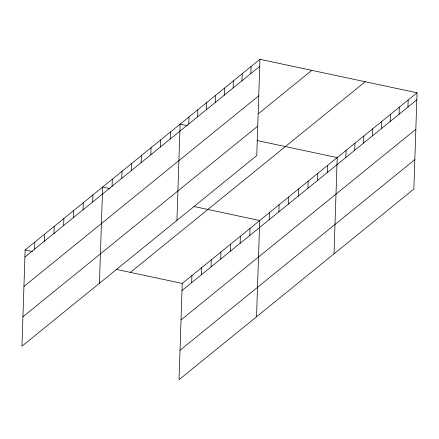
<?xml version="1.0" encoding="UTF-8"?>
<svg xmlns="http://www.w3.org/2000/svg" width="439" height="439" viewBox="0 0 439 439"><rect width="100%" height="100%" fill="white"/><g stroke="black" fill="none" stroke-linecap="round" stroke-linejoin="round"><path stroke-width="0.66" d="M259.959 59.309L25.144 249.95L21.95 346.212L256.766 155.565L259.959 59.309L417.05 92.788L413.856 189.05L179.041 379.691L182.234 283.435L417.05 92.788M34.593 249.149L34.829 242.087M44.279 241.285L44.515 234.223M53.97 233.422L54.2 226.359M63.655 225.558L63.885 218.496M73.34 217.695L73.576 210.632M83.026 209.831L83.262 202.769M92.711 201.967L92.947 194.905M99.439 283.298L102.633 187.036L109.942 188.594M112.082 186.235L112.318 179.172M121.773 178.371L122.004 171.309M131.459 170.508L131.689 163.445M141.144 162.644L141.38 155.582M150.829 154.78L151.065 147.718M160.515 146.917L160.751 139.854M170.2 139.053L170.436 131.991M176.928 220.383L180.122 124.127L187.431 125.686M188.759 123.99L188.995 116.922M191.684 282.634L191.92 275.566M197.627 116.785L197.863 109.723M206.5 109.585L206.736 102.523M201.369 274.765L201.605 267.702M215.373 102.38L215.604 95.318M211.06 266.901L211.291 259.839M224.241 95.181L224.477 88.118M220.746 259.037L220.976 251.975M233.114 87.976L233.345 80.913M230.431 251.174L230.667 244.111M241.982 80.776L242.218 73.714M240.117 243.31L240.352 236.248M250.856 73.571L251.086 66.508M249.802 235.447L250.038 228.384M256.53 316.782L259.723 220.521L194.038 206.522M269.173 219.719L269.409 212.657M278.864 211.856L279.094 204.793M288.549 203.992L288.78 196.93M298.235 196.129L298.465 189.066M307.92 188.265L308.156 181.203M317.606 180.402L317.841 173.339M327.291 172.538L327.527 165.47M334.019 253.868L337.212 157.606L257.018 140.518M345.85 157.469L346.086 150.407M354.717 150.27L354.953 143.202M363.591 143.065L363.827 136.002M372.464 135.865L372.695 128.803M381.332 128.66L381.568 121.598M390.205 121.46L390.436 114.398M399.073 114.255L399.309 107.193M407.946 107.056L408.177 99.993M24.908 257.013L259.723 66.371M23.931 286.447L258.747 95.806M258.576 113.569L311.8 70.355M22.927 316.777L257.742 126.136M130.394 272.383L365.21 81.742M181.998 290.497L416.814 99.851M181.022 319.932L415.837 129.285M180.017 350.256L414.833 159.615M25.144 249.95L32.453 251.509M115.885 269.294L182.234 283.435"/></g></svg>
